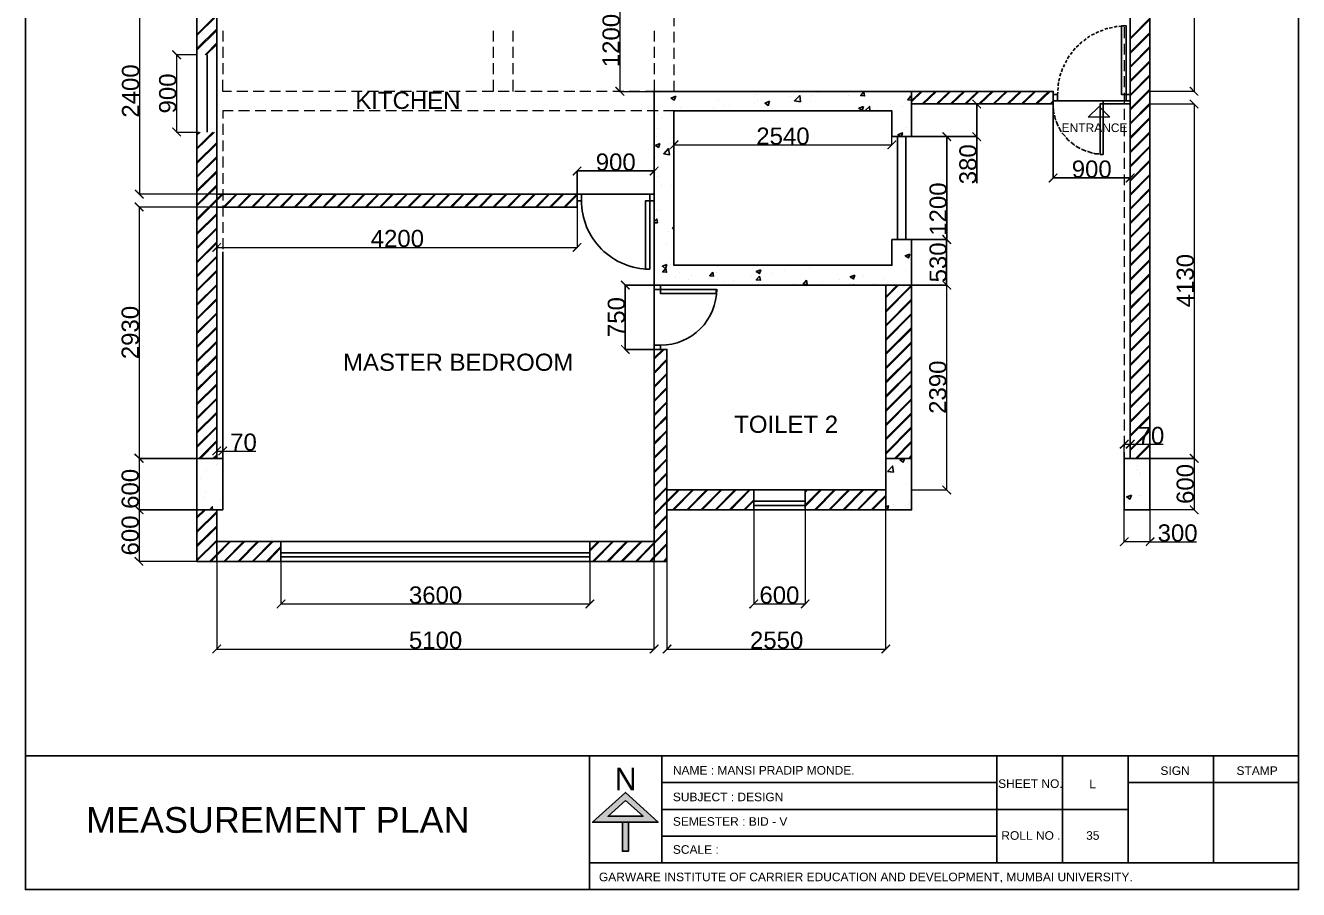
# Model space of a CAD drawing. Header units: millimetres. Extents: x 68955 to 118645, y -193284 to 16474.
# Drawn here: x 75738 to 90580, y -17743 to -7670 of the extents above; entities that cross this region are included whole.
import ezdxf

# ---------------------------------------------------------------- set-up
doc = ezdxf.new("R2010")
doc.units = ezdxf.units.MM
for name, color, linetype, true_color in [('PDF2_0', 7, 'Continuous', 0x535353), ('PDF2_coloum', 7, 'Continuous', 0xdcdcdc), ('PDF2_dimension', 7, 'Continuous', 0x535353), ('PDF2_door', 7, 'Continuous', 0x535353), ('PDF2_dotted line', 7, 'Continuous', 0x535353), ('PDF2_plan', 7, 'Continuous', 0x989898), ('PDF2_TEXT', 7, 'Continuous', 0x535353), ('PDF2_wall', 7, 'Continuous', 0x929498), ('PDF2_window', 7, 'Continuous', 0x535353)]:
    doc.layers.add(name, color=color, linetype=linetype, true_color=true_color)
doc.styles.add('PDF Arial', font='arial.ttf')
doc.styles.add('PDF Yu Gothic', font='Yu Gothic.ttf')

msp = doc.modelspace()

# ---------------------------------------------------------------- hatches: boundary and pattern name
at = {"layer": 'PDF2_0', "transparency": 33554559}
for points in [[(77544.626, -8066.077), (77556.885, -8057.904), (77454.724, -7955.743), (77446.551, -7968.002)], [(82624.095, -8380.735), (82611.836, -8392.994), (82713.997, -8491.069), (82726.257, -8482.896)], [(89317.716, -8380.735), (89305.457, -8392.994), (89407.618, -8491.069), (89415.791, -8482.896)], [(86874.013, -8642.268), (86882.186, -8630.009), (86784.111, -8531.934), (86771.852, -8540.107)], [(89407.618, -8642.268), (89415.791, -8630.009), (89317.716, -8531.934), (89305.457, -8540.107)], [(77454.724, -8854.764), (77446.551, -8867.023), (77544.626, -8965.098), (77556.885, -8956.925)], [(83355.571, -9018.222), (83343.312, -9005.963), (83245.237, -9108.124), (83253.41, -9116.297)], [(85782.928, -9108.124), (85795.188, -9116.297), (85893.263, -9018.222), (85885.09, -9005.963)], [(86522.578, -9022.309), (86534.837, -9010.049), (86436.762, -8911.974), (86424.503, -8920.147)], [(86784.111, -8911.974), (86771.852, -8920.147), (86874.013, -9022.309), (86882.186, -9010.049)], [(82223.622, -9320.62), (82211.363, -9312.447), (82113.288, -9410.522), (82125.547, -9422.782)], [(83012.309, -9410.522), (83024.568, -9422.782), (83122.643, -9320.62), (83114.47, -9312.447)], [(87773.034, -9402.35), (87764.861, -9390.09), (87662.7, -9492.252), (87674.959, -9504.511)], [(88561.721, -9492.252), (88573.98, -9504.511), (88672.055, -9402.35), (88663.882, -9390.09)], [(77021.559, -9582.154), (77009.3, -9590.327), (77111.461, -9692.488), (77119.634, -9680.229)], [(77107.375, -9839.601), (77119.634, -9831.428), (77017.473, -9729.266), (77009.3, -9741.526)], [(78022.742, -10211.469), (78014.569, -10203.296), (77912.407, -10301.371), (77924.667, -10313.63)], [(82113.288, -10301.371), (82125.547, -10313.63), (82223.622, -10211.469), (82211.363, -10203.296)], [(86534.837, -10211.469), (86436.762, -10109.307), (86434.719, -10111.35), (86432.675, -10109.307), (86424.503, -10121.566), (86522.578, -10219.641)], [(82775.294, -10750.881), (82787.553, -10742.708), (82685.392, -10640.547), (82677.219, -10652.806)], [(86534.837, -10742.708), (86432.675, -10640.547), (86424.503, -10652.806), (86522.578, -10750.881)], [(82685.392, -11392.455), (82677.219, -11400.628), (82775.294, -11502.79), (82787.553, -11490.53)], [(78022.742, -12585.702), (78014.569, -12573.442), (77912.407, -12675.604), (77924.667, -12683.777)], [(77981.877, -12675.604), (77994.136, -12683.777), (78092.211, -12585.702), (78084.038, -12573.442)], [(88602.585, -12508.059), (88594.413, -12495.799), (88492.251, -12593.875), (88504.51, -12606.134)], [(88561.721, -12593.875), (88573.98, -12606.134), (88672.055, -12508.059), (88663.882, -12495.799)], [(77119.634, -12761.419), (77017.473, -12659.258), (77005.213, -12671.517), (77107.375, -12769.592)], [(89317.716, -12659.258), (89305.457, -12671.517), (89407.618, -12769.592), (89415.791, -12761.419)], [(89407.618, -12769.592), (89419.877, -12761.419), (89317.716, -12659.258), (89309.543, -12671.517)], [(86432.675, -13031.126), (86424.503, -13039.299), (86522.578, -13141.46), (86534.837, -13129.201)], [(77005.213, -13272.227), (77107.375, -13370.302), (77119.634, -13362.129), (77017.473, -13259.967)], [(89317.716, -13259.967), (89309.543, -13272.227), (89407.618, -13370.302), (89419.877, -13362.129)], [(88602.585, -13644.095), (88594.413, -13631.835), (88492.251, -13733.997), (88504.51, -13742.17)], [(88794.649, -13733.997), (88802.822, -13742.17), (88904.984, -13644.095), (88892.724, -13631.835)], [(77017.473, -13860.677), (77005.213, -13872.936), (77107.375, -13971.011), (77115.548, -13958.752)], [(78774.65, -14367.398), (78762.391, -14359.225), (78664.316, -14457.3), (78672.489, -14469.559)], [(82264.487, -14457.3), (82272.66, -14469.559), (82374.821, -14367.398), (82362.562, -14359.225)], [(84283.198, -14367.398), (84275.025, -14359.225), (84172.863, -14457.3), (84185.123, -14469.559)], [(84773.573, -14457.3), (84785.832, -14469.559), (84883.907, -14367.398), (84871.648, -14359.225)], [(78022.742, -14894.551), (78014.569, -14882.292), (77912.407, -14984.453), (77924.667, -14992.626)], [(83012.309, -14984.453), (83024.568, -14992.626), (83122.643, -14894.551), (83114.47, -14882.292)], [(83273.842, -14894.551), (83261.583, -14882.292), (83163.508, -14984.453), (83175.767, -14992.626)], [(85713.459, -14984.453), (85725.718, -14992.626), (85823.793, -14894.551), (85811.534, -14882.292)]]:
    msp.add_hatch(color=256, dxfattribs=at).paths.add_polyline_path(points)
at = {"layer": 'PDF2_wall', "transparency": 33554559}
h = msp.add_hatch(color=256, dxfattribs=at)
h.paths.add_polyline_path([(83040.914, -16888.744), (82836.591, -16704.853), (82734.43, -16610.864), (82632.268, -16704.853), (82427.945, -16888.744), (82350.302, -16958.213), (82697.651, -16958.213), (82697.651, -17297.39), (82767.121, -17297.39), (82767.121, -16958.213), (83114.47, -16958.213)])
h.paths.add_polyline_path([(82934.666, -16888.744), (82530.107, -16888.744), (82734.43, -16704.853)], flags=0)

# ---------------------------------------------------------------- linework, layer by layer
at = {"layer": 'PDF2_0', "color": 7, "lineweight": 25}
msp.add_lwpolyline([(75738.411, -914.773), (90580.432, -914.773), (90580.432, -17742.814), (75738.411, -17742.814)], close=True, dxfattribs=at)
for points in [[(86068.981, -12716.468), (86068.981, -10697.757)], [(90580.432, -16185.872), (75738.411, -16185.872)], [(82313.524, -16185.872), (82313.524, -17742.814)], [(83159.421, -16185.872), (83159.421, -17432.243)], [(87061.99, -16185.872), (87061.99, -17432.243)], [(87830.245, -16185.872), (87830.245, -17432.243)], [(88594.413, -16185.872), (88594.413, -17432.243)], [(89587.422, -16185.872), (89587.422, -17432.243)], [(83159.421, -16496.443), (83159.421, -16496.443)], [(83159.421, -16496.443), (87061.99, -16496.443)], [(88594.413, -16496.443), (90580.432, -16496.443)], [(83159.421, -16811.101), (83159.421, -16811.101)], [(83159.421, -16811.101), (88594.413, -16811.101)], [(83159.421, -17121.672), (83159.421, -17121.672)], [(83159.421, -17121.672), (87061.99, -17121.672)], [(82313.524, -17432.243), (90580.432, -17432.243)], [(83159.421, -17432.243), (83159.421, -17432.243)]]:
    msp.add_lwpolyline(points, dxfattribs=at)
at = {"layer": 'PDF2_coloum', "lineweight": 25}
for points in [[(77736.689, -7775.939), (77969.618, -7543.01)], [(77736.689, -7788.198), (77969.618, -7559.356)], [(77736.689, -7939.397), (77969.618, -7710.555)], [(88618.931, -7816.803), (88847.773, -7583.875)], [(88618.931, -7829.063), (88847.773, -7600.221)], [(77736.689, -7955.743), (77969.618, -7726.901)], [(88618.931, -7980.262), (88847.773, -7751.42)], [(88618.931, -7996.607), (88847.773, -7767.766)], [(77834.764, -8012.953), (77969.618, -7874.014)], [(77847.024, -8012.953), (77969.618, -7890.36)], [(88618.931, -8147.806), (88847.773, -7914.878)], [(88618.931, -8160.066), (88847.773, -7931.224)], [(88618.931, -8311.265), (88847.773, -8082.423)], [(88618.931, -8327.611), (88847.773, -8098.769)], [(88618.931, -8478.81), (88847.773, -8245.881)], [(88618.931, -8491.069), (88847.773, -8262.227)], [(86068.981, -8544.193), (86179.315, -8437.945)], [(86068.981, -8560.539), (86191.574, -8437.945)], [(86191.574, -8585.058), (86342.773, -8437.945)], [(86207.92, -8585.058), (86359.119, -8437.945)], [(86359.119, -8585.058), (86510.318, -8437.945)], [(86375.465, -8585.058), (86522.578, -8437.945)], [(86522.578, -8585.058), (86673.777, -8437.945)], [(86538.923, -8585.058), (86690.122, -8437.945)], [(86690.122, -8585.058), (86841.321, -8437.945)], [(86706.468, -8585.058), (86853.581, -8437.945)], [(86853.581, -8585.058), (87004.78, -8437.945)], [(86869.927, -8585.058), (87021.126, -8437.945)], [(87021.126, -8585.058), (87172.325, -8437.945)], [(87033.385, -8585.058), (87184.584, -8437.945)], [(87184.584, -8585.058), (87335.783, -8437.945)], [(87200.93, -8585.058), (87352.129, -8437.945)], [(87352.129, -8585.058), (87503.328, -8437.945)], [(87364.388, -8585.058), (87515.587, -8437.945)], [(87515.587, -8585.058), (87666.786, -8437.945)], [(87531.933, -8585.058), (87683.132, -8437.945)], [(88618.931, -8642.268), (88847.773, -8413.426)], [(88618.931, -8658.614), (88847.773, -8429.772)], [(87683.132, -8585.058), (87719.91, -8548.279)], [(87695.391, -8585.058), (87719.91, -8564.625)], [(88618.931, -8809.813), (88847.773, -8576.885)], [(88618.931, -8822.072), (88847.773, -8593.231)], [(88618.931, -8973.271), (88847.773, -8744.43)], [(88618.931, -8989.617), (88847.773, -8756.689)], [(77736.689, -8932.407), (77761.208, -8911.974)], [(77736.689, -9099.952), (77924.667, -8911.974)], [(77736.689, -8948.753), (77773.468, -8911.974)], [(77736.689, -9112.211), (77941.012, -8911.974)], [(77736.689, -9263.41), (77969.618, -9034.568)], [(77736.689, -9279.756), (77969.618, -9050.914)], [(88618.931, -9140.816), (88847.773, -8907.888)], [(88618.931, -9153.076), (88847.773, -8924.234)], [(77736.689, -9430.955), (77969.618, -9198.027)], [(88618.931, -9304.275), (88847.773, -9075.433)], [(88618.931, -9320.62), (88847.773, -9087.692)], [(77736.689, -9443.214), (77969.618, -9214.372)], [(88618.931, -9471.819), (88847.773, -9238.891)], [(88618.931, -9484.079), (88847.773, -9255.237)], [(77736.689, -9594.413), (77969.618, -9365.571)], [(77736.689, -9610.759), (77969.618, -9381.917)], [(88618.931, -9635.278), (88847.773, -9406.436)], [(88618.931, -9651.624), (88847.773, -9418.695)], [(77736.689, -9761.958), (77969.618, -9529.03)], [(77736.689, -9774.217), (77969.618, -9545.376)], [(77736.689, -9925.416), (77969.618, -9696.575), (78026.828, -9635.278)], [(77736.689, -9941.762), (77969.618, -9708.834), (78043.174, -9635.278)], [(78043.174, -9786.477), (78194.373, -9635.278)], [(78059.52, -9786.477), (78206.632, -9635.278)], [(78210.719, -9786.477), (78357.831, -9635.278)], [(78222.978, -9786.477), (78374.177, -9635.278)], [(78374.177, -9786.477), (78525.376, -9635.278)], [(78390.523, -9786.477), (78537.636, -9635.278)], [(78541.722, -9786.477), (78688.835, -9635.278)], [(78553.981, -9786.477), (78705.18, -9635.278)], [(78705.18, -9786.477), (78856.379, -9635.278)], [(78721.526, -9786.477), (78868.639, -9635.278)], [(78872.725, -9786.477), (79019.838, -9635.278)], [(78884.985, -9786.477), (79036.184, -9635.278)], [(79036.184, -9786.477), (79187.383, -9635.278)], [(79052.529, -9786.477), (79199.642, -9635.278)], [(79203.728, -9786.477), (79350.841, -9635.278)], [(79215.988, -9786.477), (79367.187, -9635.278)], [(79367.187, -9786.477), (79518.386, -9635.278)], [(79383.533, -9786.477), (79530.645, -9635.278)], [(79534.732, -9786.477), (79681.844, -9635.278)], [(79546.991, -9786.477), (79698.19, -9635.278)], [(79698.19, -9786.477), (79849.389, -9635.278)], [(79714.536, -9786.477), (79861.648, -9635.278)], [(79865.735, -9786.477), (80012.847, -9635.278)], [(79877.994, -9786.477), (80029.193, -9635.278)], [(80029.193, -9786.477), (80180.392, -9635.278)], [(80045.539, -9786.477), (80192.652, -9635.278)], [(80192.652, -9786.477), (80343.851, -9635.278)], [(80208.997, -9786.477), (80360.196, -9635.278)], [(80360.196, -9786.477), (80511.395, -9635.278)], [(80376.542, -9786.477), (80523.655, -9635.278)], [(80523.655, -9786.477), (80674.854, -9635.278)], [(80540.001, -9786.477), (80691.2, -9635.278)], [(80691.2, -9786.477), (80842.399, -9635.278)], [(80707.546, -9786.477), (80854.658, -9635.278)], [(80854.658, -9786.477), (81005.857, -9635.278)], [(80871.004, -9786.477), (81022.203, -9635.278)], [(81022.203, -9786.477), (81173.402, -9635.278)], [(81038.549, -9786.477), (81185.661, -9635.278)], [(81185.661, -9786.477), (81336.86, -9635.278)], [(81202.007, -9786.477), (81353.206, -9635.278)], [(81353.206, -9786.477), (81504.405, -9635.278)], [(81369.552, -9786.477), (81516.665, -9635.278)], [(81516.665, -9786.477), (81667.864, -9635.278)], [(81533.01, -9786.477), (81684.209, -9635.278)], [(81684.209, -9786.477), (81835.408, -9635.278)], [(81700.555, -9786.477), (81847.668, -9635.278)], [(81847.668, -9786.477), (81998.867, -9635.278)], [(81864.014, -9786.477), (82015.213, -9635.278)], [(82015.213, -9786.477), (82166.412, -9635.278)], [(88618.931, -9802.823), (88847.773, -9569.894)], [(88618.931, -9815.082), (88847.773, -9586.24)], [(82031.558, -9786.477), (82170.498, -9647.537)], [(88618.931, -9966.281), (88847.773, -9737.439)], [(88618.931, -9982.627), (88847.773, -9749.699)], [(77736.689, -10092.961), (77969.618, -9860.033)], [(77736.689, -10105.221), (77969.618, -9876.379)], [(88618.931, -10133.826), (88847.773, -9900.898)], [(88618.931, -10146.085), (88847.773, -9917.243)], [(77736.689, -10256.42), (77969.618, -10027.578)], [(77736.689, -10272.765), (77969.618, -10039.837)], [(88618.931, -10297.284), (88847.773, -10068.442)], [(88618.931, -10313.63), (88847.773, -10080.702)], [(77736.689, -10423.964), (77969.618, -10191.036)], [(77736.689, -10436.224), (77969.618, -10207.382)], [(88618.931, -10460.743), (88847.773, -10231.901)], [(77736.689, -10587.423), (77969.618, -10358.581)], [(77736.689, -10603.769), (77969.618, -10370.84)], [(88618.931, -10477.088), (88847.773, -10248.247)], [(77736.689, -10754.968), (77969.618, -10522.039)], [(88618.931, -10628.287), (88847.773, -10399.446)], [(88618.931, -10644.633), (88847.773, -10411.705)], [(77736.689, -10767.227), (77969.618, -10538.385)], [(88618.931, -10791.746), (88847.773, -10562.904)], [(88618.931, -10808.092), (88847.773, -10579.25)], [(77736.689, -10918.426), (77969.618, -10689.584)], [(77736.689, -10934.772), (77969.618, -10701.844)], [(85770.669, -10832.61), (85901.436, -10697.757)], [(85770.669, -10996.069), (86068.981, -10697.757)], [(85770.669, -10844.87), (85917.782, -10697.757)], [(85770.669, -11012.415), (86068.981, -10710.017)], [(88618.931, -10959.291), (88847.773, -10730.449)], [(88618.931, -10975.637), (88847.773, -10742.708)], [(77736.689, -11085.971), (77969.618, -10853.043)], [(77736.689, -11098.23), (77969.618, -10869.389)], [(85770.669, -11163.614), (86068.981, -10861.216)], [(85770.669, -11175.873), (86068.981, -10877.561)], [(88618.931, -11122.749), (88847.773, -10893.907)], [(88618.931, -11139.095), (88847.773, -10910.253)], [(77736.689, -11249.429), (77969.618, -11020.588)], [(77736.689, -11265.775), (77969.618, -11032.847)], [(85770.669, -11327.072), (86068.981, -11028.76)], [(85770.669, -11343.418), (86068.981, -11041.02)], [(88618.931, -11290.294), (88847.773, -11061.452)], [(88618.931, -11306.64), (88847.773, -11073.712)], [(77736.689, -11412.888), (77969.618, -11184.046)], [(77736.689, -11429.234), (77969.618, -11200.392)], [(85770.669, -11490.53), (86068.981, -11192.219)], [(85770.669, -11506.876), (86068.981, -11208.565)], [(88618.931, -11453.752), (88847.773, -11224.911)], [(88618.931, -11470.098), (88847.773, -11241.256)], [(77736.689, -11580.433), (77969.618, -11351.591)], [(77736.689, -11596.778), (77969.618, -11363.85)], [(85770.669, -11658.075), (86068.981, -11359.764)], [(85770.669, -11674.421), (86068.981, -11372.023)], [(88618.931, -11621.297), (88847.773, -11392.455)], [(88618.931, -11637.643), (88847.773, -11404.715)], [(77736.689, -11743.891), (77969.618, -11515.049)], [(77736.689, -11760.237), (77969.618, -11531.395)], [(83069.519, -11543.654), (83167.594, -11445.579)], [(83069.519, -11560), (83183.94, -11445.579)], [(83069.519, -11711.199), (83216.632, -11560)], [(83069.519, -11727.545), (83216.632, -11576.346)], [(85770.669, -11821.534), (86068.981, -11523.222)], [(85770.669, -11837.879), (86068.981, -11539.568)], [(88618.931, -11784.756), (88847.773, -11555.914)], [(88618.931, -11801.101), (88847.773, -11572.26)], [(77736.689, -11911.436), (77969.618, -11682.594)], [(77736.689, -11927.782), (77969.618, -11694.853)], [(85770.669, -11989.078), (86068.981, -11690.767)], [(85770.669, -12005.424), (86068.981, -11703.026)], [(88618.931, -11952.3), (88847.773, -11723.459)], [(77736.689, -12074.894), (77969.618, -11846.052)], [(77736.689, -12091.24), (77969.618, -11862.398)], [(83069.519, -11874.658), (83216.632, -11727.545)], [(83069.519, -11891.003), (83216.632, -11739.804)], [(85770.669, -12152.537), (86068.981, -11854.225)], [(85770.669, -12168.883), (86068.981, -11870.571)], [(88618.931, -11968.646), (88847.773, -11735.718)], [(77736.689, -12242.439), (77969.618, -12013.597)], [(83069.519, -12042.202), (83216.632, -11891.003)], [(83069.519, -12054.462), (83216.632, -11907.349)], [(85770.669, -12320.082), (86068.981, -12021.77)], [(88618.931, -12115.759), (88847.773, -11886.917)], [(88618.931, -12132.105), (88847.773, -11903.263)], [(77736.689, -12258.785), (77969.618, -12025.857)], [(83069.519, -12205.661), (83216.632, -12058.548)], [(83069.519, -12222.007), (83216.632, -12070.808)], [(85770.669, -12336.428), (86068.981, -12034.03)], [(88618.931, -12283.304), (88847.773, -12054.462)], [(88618.931, -12299.649), (88847.773, -12066.721)], [(77736.689, -12405.897), (77969.618, -12177.056)], [(77736.689, -12422.243), (77969.618, -12193.401)], [(83069.519, -12373.206), (83216.632, -12222.007)], [(83069.519, -12385.465), (83216.632, -12238.353)], [(85770.669, -12483.54), (86068.981, -12185.229)], [(85770.669, -12499.886), (86068.981, -12201.574)], [(88618.931, -12446.762), (88847.773, -12217.92)], [(88618.931, -12463.108), (88847.773, -12234.266)], [(77736.689, -12573.442), (77969.618, -12344.6)], [(77736.689, -12589.788), (77969.618, -12356.86)], [(83069.519, -12536.664), (83216.632, -12389.552)], [(83069.519, -12553.01), (83216.632, -12401.811)], [(85770.669, -12651.085), (86068.981, -12348.687)], [(85770.669, -12667.431), (86068.981, -12365.033)], [(88618.931, -12614.307), (88847.773, -12385.465)], [(88618.931, -12626.566), (88847.773, -12397.724)], [(77761.208, -12716.468), (77969.618, -12508.059)], [(77777.554, -12716.468), (77969.618, -12524.405)], [(83069.519, -12704.209), (83216.632, -12553.01)], [(83069.519, -12716.468), (83216.632, -12569.356)], [(85868.744, -12716.468), (86068.981, -12516.232)], [(85885.09, -12716.468), (86068.981, -12532.578)], [(88680.228, -12716.468), (88847.773, -12548.923)], [(88696.574, -12716.468), (88847.773, -12565.269)], [(77924.667, -12716.468), (77969.618, -12675.604)], [(77941.012, -12716.468), (77969.618, -12687.863)], [(83069.519, -12867.667), (83216.632, -12720.555)], [(83069.519, -12884.013), (83216.632, -12732.814)], [(86032.202, -12716.468), (86068.981, -12679.69)], [(86048.548, -12716.468), (86068.981, -12696.036)], [(88847.773, -12716.468), (88847.773, -12716.468)], [(83069.519, -13035.212), (83216.632, -12884.013)], [(83069.519, -13047.472), (83216.632, -12900.359)], [(83069.519, -13198.671), (83216.632, -13051.558)], [(83069.519, -13215.016), (83216.632, -13063.817)], [(83069.519, -13366.215), (83216.632, -13215.016), (83347.398, -13084.25)], [(83069.519, -13378.475), (83216.632, -13231.362), (83363.744, -13084.25)], [(83282.015, -13317.178), (83514.943, -13084.25)], [(83298.361, -13317.178), (83527.203, -13084.25)], [(83449.56, -13317.178), (83678.402, -13084.25)], [(83461.819, -13317.178), (83694.748, -13084.25)], [(83613.018, -13317.178), (83845.947, -13084.25)], [(83629.364, -13317.178), (83858.206, -13084.25)], [(83780.563, -13317.178), (84009.405, -13084.25)], [(83792.823, -13317.178), (84025.751, -13084.25)], [(83944.022, -13317.178), (84176.95, -13084.25)], [(83960.367, -13317.178), (84189.209, -13084.25)], [(84111.566, -13317.178), (84230.074, -13198.671)], [(84826.697, -13092.423), (84834.87, -13084.25)], [(84826.697, -13259.967), (85002.415, -13084.25)], [(84826.697, -13108.768), (84851.216, -13084.25)], [(84826.697, -13276.313), (85018.76, -13084.25)], [(84937.031, -13317.178), (85165.873, -13084.25)], [(84953.377, -13317.178), (85182.219, -13084.25)], [(85104.576, -13317.178), (85333.418, -13084.25)], [(85116.835, -13317.178), (85349.764, -13084.25)], [(85268.034, -13317.178), (85496.876, -13084.25)], [(85284.38, -13317.178), (85513.222, -13084.25)], [(85435.579, -13317.178), (85664.421, -13084.25)], [(85447.839, -13317.178), (85680.767, -13084.25)], [(85599.038, -13317.178), (85770.669, -13145.547)], [(85615.384, -13317.178), (85770.669, -13161.892)], [(77736.689, -13398.907), (77822.505, -13317.178)], [(77736.689, -13415.253), (77838.851, -13317.178)], [(77736.689, -13566.452), (77969.618, -13337.61)], [(77736.689, -13578.711), (77969.618, -13349.87)], [(84123.826, -13317.178), (84230.074, -13210.93)], [(85766.583, -13317.178), (85770.669, -13313.091)], [(77736.689, -13729.91), (77969.618, -13501.069)], [(83069.519, -13529.674), (83216.632, -13378.475)], [(83069.519, -13546.02), (83216.632, -13394.821)], [(77736.689, -13746.256), (77969.618, -13517.414)], [(82848.85, -13917.887), (83069.519, -13697.219), (83216.632, -13546.02)], [(82865.196, -13917.887), (83069.519, -13709.478), (83216.632, -13562.365)], [(77736.689, -13897.455), (77969.618, -13668.613)], [(77736.689, -13909.714), (77969.618, -13680.873)], [(77883.802, -13917.887), (77969.618, -13832.072), (78116.73, -13684.959)], [(77900.148, -13917.887), (77969.618, -13848.418), (78128.99, -13684.959)], [(78051.347, -13917.887), (78280.189, -13684.959)], [(78063.606, -13917.887), (78296.534, -13684.959)], [(78214.805, -13917.887), (78443.647, -13684.959)], [(78231.151, -13917.887), (78459.993, -13684.959)], [(78382.35, -13917.887), (78611.192, -13684.959)], [(78394.609, -13917.887), (78627.538, -13684.959)], [(78545.808, -13917.887), (78717.44, -13742.17)], [(78562.154, -13917.887), (78717.44, -13758.515)], [(82317.611, -13783.034), (82415.686, -13684.959)], [(82317.611, -13799.38), (82432.031, -13684.959)], [(82350.302, -13917.887), (82583.231, -13684.959)], [(82366.648, -13917.887), (82595.49, -13684.959)], [(82517.847, -13917.887), (82746.689, -13684.959)], [(82534.193, -13917.887), (82763.035, -13684.959)], [(82681.306, -13917.887), (82914.234, -13684.959)], [(82697.651, -13917.887), (82926.493, -13684.959)], [(83012.309, -13917.887), (83069.519, -13860.677), (83216.632, -13709.478)], [(83028.655, -13917.887), (83069.519, -13877.023), (83216.632, -13725.824)], [(78713.353, -13917.887), (78717.44, -13909.714)], [(83179.854, -13917.887), (83216.632, -13877.023)], [(83196.199, -13917.887), (83216.632, -13893.369)]]:
    msp.add_lwpolyline(points, dxfattribs=at)
at = {"layer": 'PDF2_coloum', "color": 251, "lineweight": 25, "true_color": 0x535353}
for points in [[(78039.087, -12716.468), (77736.689, -12716.468), (77736.689, -13317.178), (78039.087, -13317.178)], [(88549.462, -12716.468), (88847.773, -12716.468), (88847.773, -13317.178), (88549.462, -13317.178)]]:
    msp.add_lwpolyline(points, close=True, dxfattribs=at)
msp.add_lwpolyline([(86068.981, -12716.468), (86068.981, -13317.178), (86068.981, -12716.468), (85770.669, -12716.468)], dxfattribs=at)
at = {"layer": 'PDF2_dimension', "lineweight": 20}
for points in [[(88549.462, -4666.143), (88549.462, -4837.774), (89362.667, -4837.774), (89362.667, -5438.484), (88847.773, -5438.484), (89362.667, -5438.484), (89362.667, -8437.945), (88847.773, -8437.945)], [(77066.51, -7236.526), (77066.51, -9635.278)], [(83069.519, -7236.526), (82669.046, -7236.526), (82669.046, -8437.945), (83069.519, -8437.945)], [(77736.689, -8012.953), (77499.675, -8012.953), (77499.675, -8911.974), (77736.689, -8911.974)], [(88847.773, -8585.058), (89362.667, -8585.058), (89362.667, -12716.468), (88847.773, -12716.468), (89362.667, -12716.468), (89362.667, -13317.178), (88847.773, -13317.178), (88847.773, -13689.046), (88549.462, -13689.046), (88549.462, -13317.178)], [(83298.361, -8666.787), (83298.361, -9063.173), (85840.139, -9063.173), (85840.139, -8666.787)], [(77969.618, -9635.278), (77062.424, -9635.278)], [(77969.618, -10260.506), (77969.618, -9786.477), (77062.424, -9786.477), (77062.424, -12716.468), (77969.618, -12716.468), (77969.618, -12630.653), (78039.087, -12630.653), (78039.087, -12716.468)], [(82170.498, -9786.477), (82170.498, -10260.506)], [(77969.618, -10256.42), (82170.498, -10256.42)], [(86068.981, -10697.757), (86481.713, -10697.757)], [(86477.627, -10697.757), (86477.627, -13084.25)], [(88549.462, -12716.468), (88549.462, -12548.923), (88618.931, -12548.923), (88618.931, -12716.468)], [(88618.931, -12548.923), (89003.059, -12548.923)], [(77736.689, -12716.468), (77062.424, -12716.468), (77062.424, -13317.178), (77736.689, -13317.178), (77058.337, -13317.178)], [(78039.087, -12630.653), (78423.215, -12630.653)], [(86068.981, -13084.25), (86481.713, -13084.25)], [(77062.424, -13317.178), (77062.424, -13917.887)], [(83216.632, -13317.178), (83216.632, -14939.502), (85770.669, -14939.502), (85770.669, -13317.178)], [(84230.074, -13317.178), (84230.074, -14416.435)], [(84826.697, -13317.178), (84826.697, -14416.435)], [(88847.773, -13689.046), (89391.272, -13689.046)], [(77736.689, -13917.887), (77058.337, -13917.887)], [(77969.618, -13917.887), (77969.618, -14939.502), (83069.519, -14939.502), (83069.519, -13917.887)], [(78717.44, -13917.887), (78717.44, -14416.435)], [(82317.611, -13917.887), (82317.611, -14416.435)], [(78717.44, -14412.349), (82317.611, -14412.349)], [(84230.074, -14412.349), (84826.697, -14412.349)]]:
    msp.add_lwpolyline(points, dxfattribs=at)
at = {"layer": 'PDF2_door', "lineweight": 25}
for points in [[(88357.398, -7706.469), (88345.139, -7706.469), (88320.62, -7714.642)], [(88410.522, -7694.209), (88373.744, -7702.382)], [(88467.732, -7681.95), (88455.473, -7681.95), (88430.954, -7690.123)], [(88520.856, -7677.864), (88484.078, -7681.95)], [(88569.894, -7673.777), (88541.289, -7677.864)], [(88059.086, -7857.668), (88046.827, -7869.927), (88030.481, -7886.273)], [(88104.037, -7824.976), (88075.432, -7849.495)], [(88148.988, -7792.284), (88136.729, -7800.457), (88120.383, -7812.717)], [(88202.112, -7767.766), (88165.334, -7784.112)], [(88251.15, -7743.247), (88234.804, -7747.333), (88218.458, -7759.593)], [(88304.274, -7722.815), (88267.496, -7735.074)], [(87940.579, -7980.262), (87920.147, -8008.867)], [(87977.357, -7935.311), (87965.098, -7951.656), (87952.838, -7963.916)], [(88018.222, -7898.532), (87989.617, -7923.051)], [(87850.677, -8123.288), (87842.504, -8143.72), (87838.418, -8155.979)], [(87879.282, -8074.25), (87862.936, -8106.942)], [(87907.887, -8025.213), (87895.628, -8041.559), (87887.455, -8057.904)], [(87793.466, -8282.66), (87785.294, -8319.438)], [(87809.812, -8225.449), (87801.639, -8249.968), (87797.553, -8262.227)], [(87830.245, -8172.325), (87817.985, -8209.103)], [(87773.034, -8446.118), (87768.948, -8474.723)], [(87777.121, -8392.994), (87773.034, -8429.772)], [(87781.207, -8335.784), (87777.121, -8360.302), (87777.121, -8372.562)], [(88618.931, -8548.279), (87719.91, -8548.279)], [(87719.91, -8585.058), (87719.91, -8625.922)], [(87723.997, -8642.268), (87723.997, -8679.046), (87732.17, -8699.479)], [(87736.256, -8715.824), (87748.515, -8768.948), (87748.515, -8773.035)], [(87756.688, -8785.294), (87777.121, -8842.505)], [(87785.294, -8854.764), (87813.899, -8907.888)], [(85905.522, -10166.518), (85905.522, -8965.098)], [(86003.597, -10166.518), (86003.597, -8965.098)], [(87822.072, -8920.147), (87830.245, -8928.32), (87862.936, -8965.098)], [(87871.109, -8977.358), (87891.542, -9001.877), (87911.974, -9018.222)], [(87924.233, -9030.482), (87961.011, -9059.087), (87973.271, -9067.26)], [(87985.53, -9075.433), (88034.568, -9104.038)], [(88050.913, -9112.211), (88104.037, -9136.73)], [(88120.383, -9140.816), (88124.47, -9140.816), (88177.594, -9157.162)], [(88189.853, -9157.162), (88210.285, -9165.335), (88251.15, -9165.335)], [(88263.409, -9169.421), (88304.274, -9173.508)], [(82170.498, -9635.278), (83069.519, -9635.278)], [(83069.519, -11445.579), (83069.519, -10697.757)]]:
    msp.add_lwpolyline(points, dxfattribs=at)
for points in [[(88569.894, -8474.723), (88516.77, -8474.723), (88516.77, -7673.777), (88569.894, -7673.777)], [(87719.91, -8548.279), (87768.948, -8548.279), (87768.948, -8474.723), (87719.91, -8474.723)], [(88304.274, -9173.508), (88304.274, -8585.058), (88267.496, -8585.058), (88267.496, -9173.508)], [(88304.274, -8548.279), (88618.931, -8548.279), (88618.931, -8585.058), (88304.274, -8585.058)], [(88569.894, -8548.279), (88618.931, -8548.279), (88618.931, -8474.723), (88569.894, -8474.723)], [(82170.498, -9635.278), (82219.536, -9635.278), (82219.536, -9712.92), (82170.498, -9712.92)], [(83016.395, -9635.278), (83069.519, -9635.278), (83069.519, -9712.92), (83016.395, -9712.92)], [(83016.395, -9712.92), (82967.358, -9712.92), (82967.358, -10509.78), (83016.395, -10509.78)], [(83069.519, -10746.795), (83143.075, -10746.795), (83143.075, -10697.757), (83069.519, -10697.757)], [(83143.075, -10746.795), (83792.823, -10746.795), (83792.823, -10795.832), (83143.075, -10795.832)], [(83069.519, -11445.579), (83143.075, -11445.579), (83143.075, -11396.542), (83069.519, -11396.542)]]:
    msp.add_lwpolyline(points, close=True, dxfattribs=at)
for centre, radius, start, end in [((83018.438, -9710.877), 798.903, 179.9999957, 270.0000043), ((83145.119, -10744.752), 651.79, 269.9999989, 0.0000011)]:
    msp.add_arc(centre, radius, start, end, dxfattribs=at)
at = {"layer": 'PDF2_dotted line', "lineweight": 20}
for points in [[(83298.361, -7551.183), (83298.361, -7677.864)], [(88549.462, -7690.123), (88549.462, -7816.803)], [(78039.087, -7730.988), (78039.087, -7857.668)], [(81189.748, -7730.988), (81189.748, -7857.668)], [(81418.59, -7730.988), (81418.59, -7857.668)], [(83069.519, -7730.988), (83069.519, -7857.668)], [(83298.361, -7743.247), (83298.361, -7869.927)], [(78039.087, -7918.965), (78039.087, -8045.645)], [(81189.748, -7918.965), (81189.748, -8045.645)], [(81418.59, -7918.965), (81418.59, -8045.645)], [(83069.519, -7918.965), (83069.519, -8045.645)], [(83298.361, -7931.224), (83298.361, -8057.904)], [(88549.462, -7882.187), (88549.462, -8008.867)], [(78039.087, -8111.028), (78039.087, -8237.709)], [(81189.748, -8111.028), (81189.748, -8237.709)], [(81418.59, -8111.028), (81418.59, -8237.709)], [(83069.519, -8111.028), (83069.519, -8237.709)], [(83298.361, -8123.288), (83298.361, -8249.968)], [(88549.462, -8074.25), (88549.462, -8200.93)], [(78141.249, -8437.945), (78039.087, -8437.945), (78039.087, -8303.092)], [(81189.748, -8303.092), (81189.748, -8437.945), (81063.068, -8437.945)], [(81418.59, -8303.092), (81418.59, -8437.945)], [(83069.519, -8303.092), (83069.519, -8437.945), (82967.358, -8437.945)], [(88549.462, -8262.227), (88549.462, -8388.908)], [(78329.226, -8437.945), (78202.546, -8437.945)], [(78521.29, -8437.945), (78394.609, -8437.945)], [(78713.353, -8437.945), (78586.673, -8437.945)], [(78901.33, -8437.945), (78774.65, -8437.945)], [(79093.394, -8437.945), (78966.714, -8437.945)], [(79285.458, -8437.945), (79154.691, -8437.945)], [(79473.435, -8437.945), (79346.755, -8437.945)], [(79665.498, -8437.945), (79538.818, -8437.945)], [(79853.475, -8437.945), (79726.795, -8437.945)], [(80045.539, -8437.945), (79918.859, -8437.945)], [(80237.603, -8437.945), (80110.922, -8437.945)], [(80425.58, -8437.945), (80298.9, -8437.945)], [(80617.643, -8437.945), (80490.963, -8437.945)], [(80805.621, -8437.945), (80678.94, -8437.945)], [(80997.684, -8437.945), (80871.004, -8437.945)], [(81377.725, -8437.945), (81251.045, -8437.945)], [(81569.789, -8437.945), (81443.108, -8437.945)], [(81761.852, -8437.945), (81631.085, -8437.945)], [(81949.829, -8437.945), (81823.149, -8437.945)], [(82141.893, -8437.945), (82015.213, -8437.945)], [(82329.87, -8437.945), (82203.19, -8437.945)], [(82521.934, -8437.945), (82395.253, -8437.945)], [(82713.997, -8437.945), (82587.317, -8437.945)], [(82901.974, -8437.945), (82775.294, -8437.945)], [(83298.361, -8315.351), (83298.361, -8437.945)], [(88549.462, -8454.291), (88549.462, -8580.971)], [(78161.681, -8666.787), (78039.087, -8666.787), (78039.087, -8752.602)], [(78349.658, -8666.787), (78222.978, -8666.787)], [(78541.722, -8666.787), (78415.042, -8666.787)], [(78733.786, -8666.787), (78603.019, -8666.787)], [(78921.763, -8666.787), (78795.082, -8666.787)], [(79113.826, -8666.787), (78987.146, -8666.787)], [(79301.803, -8666.787), (79175.123, -8666.787)], [(79493.867, -8666.787), (79367.187, -8666.787)], [(79685.931, -8666.787), (79559.25, -8666.787)], [(79873.908, -8666.787), (79747.228, -8666.787)], [(80065.971, -8666.787), (79939.291, -8666.787)], [(80253.949, -8666.787), (80127.268, -8666.787)], [(80446.012, -8666.787), (80319.332, -8666.787)], [(80638.076, -8666.787), (80511.395, -8666.787)], [(80826.053, -8666.787), (80699.373, -8666.787)], [(81018.116, -8666.787), (80891.436, -8666.787)], [(81210.18, -8666.787), (81079.413, -8666.787)], [(81398.157, -8666.787), (81271.477, -8666.787)], [(81590.221, -8666.787), (81463.541, -8666.787)], [(81778.198, -8666.787), (81651.518, -8666.787)], [(81970.262, -8666.787), (81843.581, -8666.787)], [(82162.325, -8666.787), (82035.645, -8666.787)], [(82350.302, -8666.787), (82223.622, -8666.787)], [(82542.366, -8666.787), (82415.686, -8666.787)], [(82730.343, -8666.787), (82603.663, -8666.787)], [(82922.407, -8666.787), (82795.726, -8666.787)], [(83114.47, -8666.787), (82987.79, -8666.787)], [(83298.361, -8666.787), (83175.767, -8666.787)], [(88549.462, -8642.268), (88549.462, -8768.948)], [(78039.087, -8817.986), (78039.087, -8944.666)], [(88549.462, -8834.332), (88549.462, -8961.012)], [(78039.087, -9010.049), (78039.087, -9136.73)], [(88549.462, -9026.395), (88549.462, -9153.076)], [(78039.087, -9198.027), (78039.087, -9324.707)], [(88549.462, -9214.372), (88549.462, -9341.053)], [(78039.087, -9390.09), (78039.087, -9516.77)], [(88549.462, -9406.436), (88549.462, -9533.116)], [(78039.087, -9578.067), (78039.087, -9708.834)], [(88549.462, -9594.413), (88549.462, -9725.18)], [(78039.087, -9770.131), (78039.087, -9896.811)], [(88549.462, -9786.477), (88549.462, -9913.157)], [(78039.087, -9962.195), (78039.087, -10088.875)], [(88549.462, -9978.54), (88549.462, -10105.221)], [(78039.087, -10150.172), (78039.087, -10276.852)], [(88549.462, -10166.518), (88549.462, -10293.198)], [(78039.087, -10342.235), (78039.087, -10468.916)], [(88549.462, -10358.581), (88549.462, -10485.261)], [(78039.087, -10534.299), (78039.087, -10660.979)], [(88549.462, -10550.645), (88549.462, -10677.325)], [(78039.087, -10722.276), (78039.087, -10848.956)], [(88549.462, -10738.622), (88549.462, -10865.302)], [(78039.087, -10914.34), (78039.087, -11041.02)], [(88549.462, -10930.685), (88549.462, -11057.366)], [(78039.087, -11102.317), (78039.087, -11228.997)], [(88549.462, -11118.663), (88549.462, -11245.343)], [(78039.087, -11294.38), (78039.087, -11421.061)], [(88549.462, -11310.726), (88549.462, -11437.406)], [(78039.087, -11486.444), (78039.087, -11613.124)], [(88549.462, -11502.79), (88549.462, -11629.47)], [(78039.087, -11674.421), (78039.087, -11801.101)], [(88549.462, -11690.767), (88549.462, -11817.447)], [(78039.087, -11866.485), (78039.087, -11993.165)], [(88549.462, -11882.831), (88549.462, -12009.511)], [(78039.087, -12054.462), (78039.087, -12185.229)], [(88549.462, -12070.808), (88549.462, -12201.574)], [(78039.087, -12246.525), (78039.087, -12373.206)], [(88549.462, -12262.871), (88549.462, -12389.552)], [(78039.087, -12438.589), (78039.087, -12565.269)], [(88549.462, -12454.935), (88549.462, -12581.615)], [(78039.087, -12626.566), (78039.087, -12716.468)], [(88549.462, -12642.912), (88549.462, -12716.468)]]:
    msp.add_lwpolyline(points, dxfattribs=at)
at = {"layer": 'PDF2_plan', "color": 251, "lineweight": 25, "true_color": 0x535353}
for points in [[(88847.773, -13317.178), (88847.773, -3105.115), (77736.689, -3105.115), (77736.689, -7236.526), (77736.689, -8012.953)], [(88618.931, -12716.468), (88618.931, -5438.484)], [(77969.618, -8012.953), (77969.618, -7236.526), (78267.929, -7236.526)], [(86068.981, -8965.098), (86829.062, -8965.098), (86829.062, -8585.058), (86068.981, -8585.058), (87719.91, -8585.058), (87719.91, -8437.945), (83069.519, -8437.945), (83069.519, -10697.757), (86068.981, -10697.757), (86481.713, -10697.757)], [(85770.669, -13084.25), (84826.697, -13084.25), (84826.697, -13317.178), (86068.981, -13317.178), (86068.981, -10166.518), (85840.139, -10166.518), (85840.139, -10464.829), (83298.361, -10464.829), (83298.361, -8666.787), (85840.139, -8666.787), (85840.139, -8965.098), (86068.981, -8965.098), (86068.981, -8437.945)], [(87719.91, -8585.058), (87719.91, -9447.301), (88618.931, -9447.301), (88618.931, -8585.058)], [(83069.519, -13917.887), (83069.519, -11445.579), (83216.632, -11445.579), (83216.632, -13917.887), (77736.689, -13917.887), (77736.689, -9786.477), (77736.689, -8911.974)], [(77969.618, -9786.477), (77969.618, -8911.974)], [(86003.597, -8965.098), (86481.713, -8965.098), (86481.713, -10166.518), (86003.597, -10166.518)], [(86829.062, -8965.098), (86829.062, -9508.598)], [(82170.498, -9635.278), (82170.498, -9365.571), (83069.519, -9365.571), (83069.519, -9635.278)], [(77969.618, -12716.468), (77969.618, -9786.477), (82170.498, -9786.477), (82170.498, -9635.278), (77969.618, -9635.278)], [(86068.981, -10166.518), (86481.713, -10166.518)], [(86477.627, -10166.518), (86477.627, -10697.757)], [(78039.087, -12716.468), (78039.087, -10309.544)], [(83069.519, -10697.757), (82730.343, -10697.757), (82730.343, -11445.579), (83069.519, -11445.579)], [(85770.669, -13317.178), (85770.669, -10697.757)], [(78039.087, -13084.25), (78039.087, -11286.207)], [(83216.632, -13084.25), (84230.074, -13084.25), (84230.074, -13317.178), (83216.632, -13317.178)], [(77969.618, -13917.887), (77969.618, -13317.178)], [(78717.44, -13917.887), (78717.44, -13684.959), (77969.618, -13684.959)], [(82317.611, -13917.887), (82317.611, -13684.959), (83069.519, -13684.959)]]:
    msp.add_lwpolyline(points, dxfattribs=at)
at = {"layer": 'PDF2_plan', "lineweight": 25}
for points in [[(83110.384, -8454.291), (83110.384, -8454.291)], [(84973.809, -8437.945), (84977.896, -8442.032), (84928.858, -8437.945), (84932.945, -8437.945)], [(85055.539, -8442.032), (85055.539, -8442.032)], [(85198.565, -8442.032), (85198.565, -8442.032)], [(83813.255, -8548.279), (83813.255, -8548.279)], [(83882.725, -8601.403), (83882.725, -8601.403)], [(83948.108, -8605.49), (83948.108, -8605.49)], [(84234.16, -8568.712), (84234.16, -8568.712)], [(84258.679, -8470.637), (84258.679, -8470.637)], [(84275.025, -8548.279), (84275.025, -8548.279)], [(84659.152, -8499.242), (84659.152, -8499.242)], [(84716.362, -8507.415), (84716.362, -8507.415)], [(84887.994, -8560.539), (84887.994, -8560.539)], [(84908.426, -8482.896), (84908.426, -8482.896)], [(85329.331, -8486.983), (85329.331, -8486.983)], [(85823.793, -8593.231), (85823.793, -8593.231)], [(86068.981, -8540.107), (86024.029, -8536.02), (86060.808, -8491.069), (86068.981, -8536.02)], [(83102.211, -8707.651), (83102.211, -8707.651)], [(83159.421, -8744.43), (83159.421, -8744.43)], [(83273.842, -8695.392), (83273.842, -8695.392)], [(83371.917, -8621.836), (83371.917, -8621.836)], [(83408.695, -8658.614), (83408.695, -8658.614)], [(83486.338, -8658.614), (83486.338, -8658.614)], [(83756.044, -8634.095), (83756.044, -8634.095)], [(84442.57, -8638.182), (84442.57, -8638.182)], [(85435.579, -8642.268), (85435.579, -8642.268)], [(85525.481, -8666.787), (85578.605, -8613.663), (85582.692, -8666.787)], [(85668.508, -8654.527), (85668.508, -8654.527)], [(85958.646, -8617.749), (85958.646, -8617.749)], [(86064.894, -8674.96), (86064.894, -8674.96)], [(83110.384, -8867.023), (83110.384, -8867.023)], [(85848.312, -8760.775), (85848.312, -8760.775)], [(86007.684, -8862.937), (86007.684, -8862.937)], [(83073.606, -8997.79), (83073.606, -8997.79)], [(83094.038, -8961.012), (83094.038, -8961.012)], [(83257.496, -9046.828), (83257.496, -9046.828)], [(85946.387, -8965.098), (85909.609, -8944.666), (85962.733, -8920.147), (85950.473, -8965.098)], [(83085.865, -9214.372), (83085.865, -9214.372)], [(83073.606, -9467.733), (83073.606, -9467.733)], [(83106.297, -9435.041), (83106.297, -9435.041)], [(83155.335, -9533.116), (83155.335, -9533.116)], [(83269.756, -9537.203), (83269.756, -9537.203)], [(83069.519, -9958.108), (83098.124, -9925.416), (83106.297, -9970.367), (83069.519, -9970.367)], [(83106.297, -9831.428), (83106.297, -9831.428)], [(83147.162, -9810.996), (83147.162, -9810.996)], [(83232.978, -10072.529), (83232.978, -10072.529)], [(83298.361, -10035.751), (83282.015, -10035.751), (83298.361, -10015.318)], [(83212.545, -10227.814), (83212.545, -10227.814)], [(85840.139, -10211.469), (85840.139, -10203.296)], [(85840.139, -10211.469), (85840.139, -10211.469)], [(86060.808, -10350.408), (86060.808, -10350.408)], [(83809.168, -10477.088), (83809.168, -10477.088)], [(84275.025, -10485.261), (84275.025, -10485.261)], [(84585.596, -10530.212), (84585.596, -10530.212)], [(84883.907, -10489.348), (84883.907, -10489.348)], [(84981.982, -10473.002), (84981.982, -10473.002)], [(85995.424, -10530.212), (85995.424, -10530.212)], [(83314.707, -10607.855), (83314.707, -10607.855)], [(83367.831, -10550.645), (83367.831, -10550.645)], [(83469.992, -10632.374), (83469.992, -10632.374)], [(83506.77, -10583.336), (83506.77, -10583.336)], [(83792.823, -10546.558), (83792.823, -10546.558)], [(83809.168, -10632.374), (83809.168, -10632.374)], [(83874.552, -10648.72), (83874.552, -10648.72)], [(83993.059, -10644.633), (83993.059, -10644.633)], [(84201.469, -10579.25), (84201.469, -10579.25)], [(84283.198, -10669.152), (84283.198, -10669.152)], [(84438.483, -10566.991), (84438.483, -10566.991)], [(84687.757, -10685.498), (84687.757, -10685.498)], [(85035.106, -10656.893), (85035.106, -10656.893)], [(85227.17, -10632.374), (85227.17, -10632.374)], [(85362.023, -10673.238), (85362.023, -10673.238)], [(85513.222, -10595.596), (85513.222, -10595.596)], [(85619.47, -10681.411), (85619.47, -10681.411)], [(85750.237, -10624.201), (85750.237, -10624.201)], [(86060.808, -10603.769), (86060.808, -10603.769)], [(83412.782, -10689.584), (83412.782, -10689.584)], [(85382.455, -10697.757), (85390.628, -10689.584), (85390.628, -10697.757)], [(85778.842, -12716.468), (85778.842, -12716.468)], [(85840.139, -12724.641), (85840.139, -12724.641)], [(85987.251, -12716.468), (85970.906, -12761.419), (85934.127, -12736.901), (85983.165, -12716.468)], [(86015.857, -12761.419), (86015.857, -12761.419)], [(77851.11, -12863.581), (77851.11, -12863.581)], [(77961.445, -12785.938), (77961.445, -12785.938)], [(86003.597, -12826.803), (86003.597, -12826.803)], [(86064.894, -12806.37), (86064.894, -12806.37)], [(88688.401, -12843.149), (88688.401, -12843.149)], [(88700.661, -12802.284), (88700.661, -12802.284)], [(88729.266, -12900.359), (88729.266, -12900.359)], [(88741.525, -12875.84), (88741.525, -12875.84)], [(77777.554, -12945.31), (77777.554, -12945.31)], [(86007.684, -13014.78), (86007.684, -13014.78)], [(86060.808, -12953.483), (86060.808, -12953.483)], [(77814.332, -13174.152), (77814.332, -13174.152)], [(77842.937, -13116.941), (77842.937, -13116.941)], [(78014.569, -13190.498), (78014.569, -13190.498)], [(88717.006, -13153.719), (88717.006, -13153.719)], [(88733.352, -13149.633), (88733.352, -13149.633)], [(77883.802, -13317.178), (77916.494, -13280.4), (77920.58, -13317.178)], [(77973.704, -13276.313), (77973.704, -13276.313)], [(85770.669, -13280.4), (85799.274, -13268.14), (85787.015, -13313.091), (85770.669, -13304.918)], [(85860.571, -13255.881), (85860.571, -13255.881)], [(85999.511, -13268.14), (85999.511, -13268.14)], [(86032.202, -13259.967), (86032.202, -13259.967)], [(86048.548, -13231.362), (86048.548, -13231.362)], [(88729.266, -13313.091), (88729.266, -13313.091)]]:
    msp.add_lwpolyline(points, dxfattribs=at)
for points in [[(85513.222, -8442.032), (85521.395, -8491.069), (85476.444, -8486.983)], [(83318.793, -8495.156), (83302.447, -8540.107), (83265.669, -8515.588)], [(84413.964, -8552.366), (84397.619, -8601.403), (84360.84, -8576.885)], [(84773.573, -8560.539), (84704.103, -8548.279), (84765.4, -8486.983)], [(85509.136, -8613.663), (85492.79, -8662.7), (85456.012, -8634.095)], [(83134.903, -9046.828), (83118.557, -9091.779), (83081.779, -9067.26)], [(83245.237, -9177.594), (83179.854, -9165.335), (83237.064, -9104.038)], [(86048.548, -10334.062), (86032.202, -10379.013), (85995.424, -10354.495)], [(83216.632, -10456.656), (83200.286, -10505.694), (83163.508, -10477.088)], [(83204.372, -10497.521), (83212.545, -10546.558), (83167.594, -10542.472)], [(84311.803, -10517.953), (84295.457, -10562.904), (84258.679, -10538.385)], [(83751.958, -10546.558), (83760.131, -10591.509), (83715.18, -10587.423)], [(84295.457, -10591.509), (84307.716, -10640.547), (84258.679, -10636.46)], [(84843.043, -10640.547), (84851.216, -10689.584), (84806.265, -10685.498)], [(85406.974, -10579.25), (85390.628, -10624.201), (85353.85, -10599.682)], [(85787.015, -12867.667), (85848.312, -12806.37), (85856.485, -12875.84)], [(88631.191, -13145.547), (88614.845, -13190.498), (88578.067, -13165.979)]]:
    msp.add_lwpolyline(points, close=True, dxfattribs=at)
at = {"layer": 'PDF2_TEXT', "lineweight": 18}
msp.add_lwpolyline([(88128.556, -8740.343), (88255.236, -8613.663), (88381.917, -8740.343)], close=True, dxfattribs=at)
at = {"layer": 'PDF2_wall', "color": 251, "lineweight": 25, "true_color": 0x535353}
for points in [[(82734.43, -16958.213), (83114.47, -16958.213), (82734.43, -16610.864), (82350.302, -16958.213)], [(82734.43, -16704.853), (82530.107, -16888.744), (82734.43, -16888.744), (82938.752, -16888.744)], [(82767.121, -16958.213), (82697.651, -16958.213), (82697.651, -17297.39), (82767.121, -17297.39)]]:
    msp.add_lwpolyline(points, close=True, dxfattribs=at)
at = {"layer": 'PDF2_window', "lineweight": 25}
for points in [[(77736.689, -8012.953), (77736.689, -8911.974)], [(77855.197, -8012.953), (77855.197, -8911.974)], [(77969.618, -8012.953), (77969.618, -8911.974)], [(84230.074, -13084.25), (84826.697, -13084.25)], [(84230.074, -13215.016), (84826.697, -13215.016)], [(84230.074, -13264.054), (84826.697, -13264.054)], [(84230.074, -13317.178), (84826.697, -13317.178)], [(78717.44, -13684.959), (82317.611, -13684.959)], [(78717.44, -13815.726), (82317.611, -13815.726)], [(78717.44, -13864.763), (82317.611, -13864.763)], [(78717.44, -13917.887), (82317.611, -13917.887)]]:
    msp.add_lwpolyline(points, dxfattribs=at)

# ---------------------------------------------------------------- texts
at = {"layer": 'PDF2_TEXT', "char_height": 199.9822, "attachment_point": 7, "rotation": 90, "style": 'PDF Arial'}
for s, insert in [('1200', (82668.37, -8155.979)), ('2400', (77065.834, -8744.43)), ('900', (77498.999, -8695.392)), ('380', (86828.522, -9520.857)), ('530 1200', (86481.037, -10665.066)), ('4130', (89362.127, -10955.204)), ('2930', (77061.884, -11560)), ('750', (82729.667, -11302.553)), ('2390', (86477.087, -12197.488)), ('600 600', (77061.747, -13848.418)), ('600', (89361.991, -13247.708))]:
    msp.add_mtext(s, dxfattribs=dict(at, insert=insert))
at = {"layer": 'PDF2_TEXT', "attachment_point": 7, "style": 'PDF Arial'}
for s, insert, char_height in [('KITCHEN', (79583.769, -8645.678), 199.9822), ('2540', (84258.679, -9062.497), 199.9822), ('ENTRANCE', (87817.985, -8913.68), 99.9911), ('900', (82387.08, -9364.895), 199.9822), ('900', (87936.493, -9446.624), 199.9822), ('4200', (79763.573, -10255.743), 199.9822), ('MASTER BEDROOM', (79440.743, -11698.264), 199.98223), ('TOILET 2', (84001.232, -12421.567), 199.9822), ('70', (78124.903, -12629.977), 199.9822), ('70', (88704.747, -12552.334), 199.9822), ('300', (88937.675, -13688.506), 199.9822), ('3600', (80208.997, -14411.809), 199.9822), ('600', (84295.457, -14411.673), 199.9822), ('5100', (80208.997, -14938.826), 199.9822), ('2550', (84185.123, -14938.826), 199.9822)]:
    msp.add_mtext(s, dxfattribs=dict(at, insert=insert, char_height=char_height))
at = {"layer": 'PDF2_TEXT', "color": 7, "attachment_point": 7}
for s, insert, char_height, style in [('N', (82603.663, -16587.038), 266.292, 'PDF Yu Gothic'), ('NAME : MANSI PRADIP MONDE.', (83286.102, -16404.16), 99.99111, 'PDF Arial'), ('SIGN', (88970.367, -16408.246), 99.9911, 'PDF Arial'), ('STAMP', (89857.129, -16408.246), 99.9911, 'PDF Arial'), ('SHEET NO.', (87078.336, -16559.445), 99.9911, 'PDF Arial'), ('L', (88140.816, -16561.827), 99.991, 'PDF Arial'), ('SUBJECT : DESIGN', (83286.102, -16714.731), 99.99111, 'PDF Arial'), ('MEASUREMENT PLAN', (76445.368, -17085.923), 299.97334, 'PDF Arial'), ('SEMESTER : BID - V', (83286.102, -17000.783), 99.99111, 'PDF Arial'), ('ROLL NO .', (87115.114, -17164.242), 99.9911, 'PDF Arial'), ('35', (88104.037, -17164.31), 99.9911, 'PDF Arial'), ('SCALE :', (83286.102, -17327.7), 99.9911, 'PDF Arial'), ('GARWARE INSTITUTE OF CARRIER EDUCATION AND DEVELOPMENT, MUMBAI UNIVERSITY.', (82423.859, -17664.519), 99.99111, 'PDF Arial')]:
    msp.add_mtext(s, dxfattribs=dict(at, insert=insert, char_height=char_height, style=style))

doc.saveas('drawing.dxf')
